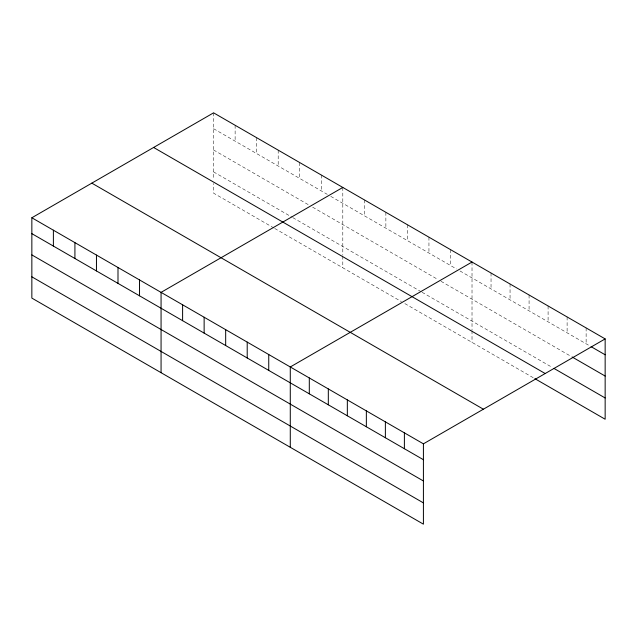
<?xml version="1.0" encoding="UTF-8"?>
<svg xmlns="http://www.w3.org/2000/svg" width="637" height="637" viewBox="0 0 637 637"><rect width="100%" height="100%" fill="white"/><g stroke="black" fill="none" stroke-linecap="round" stroke-linejoin="round"><path stroke-width="0.48" stroke-dasharray="3.19 2.39" d="M213.586 128.714L327.299 194.365M330.746 196.355L456.514 268.965M459.962 270.956L590.268 346.186M213.586 149.982L309.208 205.194M312.656 207.176L437.563 279.293M441.003 281.283L571.246 356.481M213.586 171.902L291.977 217.161M292.837 217.655L421.192 291.762M422.052 292.256L552.231 367.414M273.886 227.982L213.586 193.17L213.586 183.504M274.746 228.484L401.382 301.588M404.829 303.578L534.037 378.179M586.128 327.928L586.128 343.805M567.113 316.947L567.113 332.825M548.091 305.967L548.091 321.844M529.076 294.987L529.076 310.864M510.054 284.006L510.054 299.884M491.039 273.026L491.039 288.903M472.017 262.046L472.017 329.807M472.017 330.77L472.017 342.372M450.486 249.608L450.486 265.486M428.948 237.179L428.948 253.056M407.409 224.742L407.409 240.619M385.871 212.312L385.871 228.181M364.34 199.875L364.34 215.752M342.802 187.445L342.802 255.206M342.802 256.17L342.802 267.771M321.263 175.008L321.263 190.885M299.732 162.57L299.732 178.448M278.194 150.141L278.194 166.018M256.655 137.703L256.655 153.581M235.125 125.274L235.125 141.151M213.586 112.837L213.586 179.634"/><path stroke-width="0.96" d="M423.414 480.975L423.414 443.83L31.85 217.766L31.85 298.092L423.414 524.163L423.414 480.975L31.85 254.911M31.85 217.766L213.586 112.837L605.15 338.908L605.15 419.234L534.865 378.657M342.802 187.445L161.065 292.367L161.065 372.693M472.017 262.046L290.281 366.968L290.281 447.301M423.414 443.83L605.15 338.908M591.096 346.663L605.15 354.785M572.074 356.959L605.15 376.053M553.879 368.369L605.15 397.966M153.613 147.465L545.176 373.529M91.824 183.138L483.387 409.209M31.85 233.644L423.414 459.707M31.85 276.824L423.414 502.888M404.391 432.849L404.391 448.727M385.377 421.869L385.377 437.746M366.355 410.889L366.355 426.766M347.34 399.909L347.34 415.786M328.318 388.928L328.318 404.806M309.303 377.948L309.303 393.825M268.742 354.538L268.742 370.408M247.212 342.101L247.212 357.978M225.673 329.663L225.673 345.541M204.135 317.234L204.135 333.111M182.604 304.797L182.604 320.674M139.527 279.93L139.527 295.807M117.996 267.5L117.996 283.377M96.458 255.063L96.458 270.94M74.919 242.633L74.919 258.511M53.389 230.196L53.389 246.073"/></g></svg>
